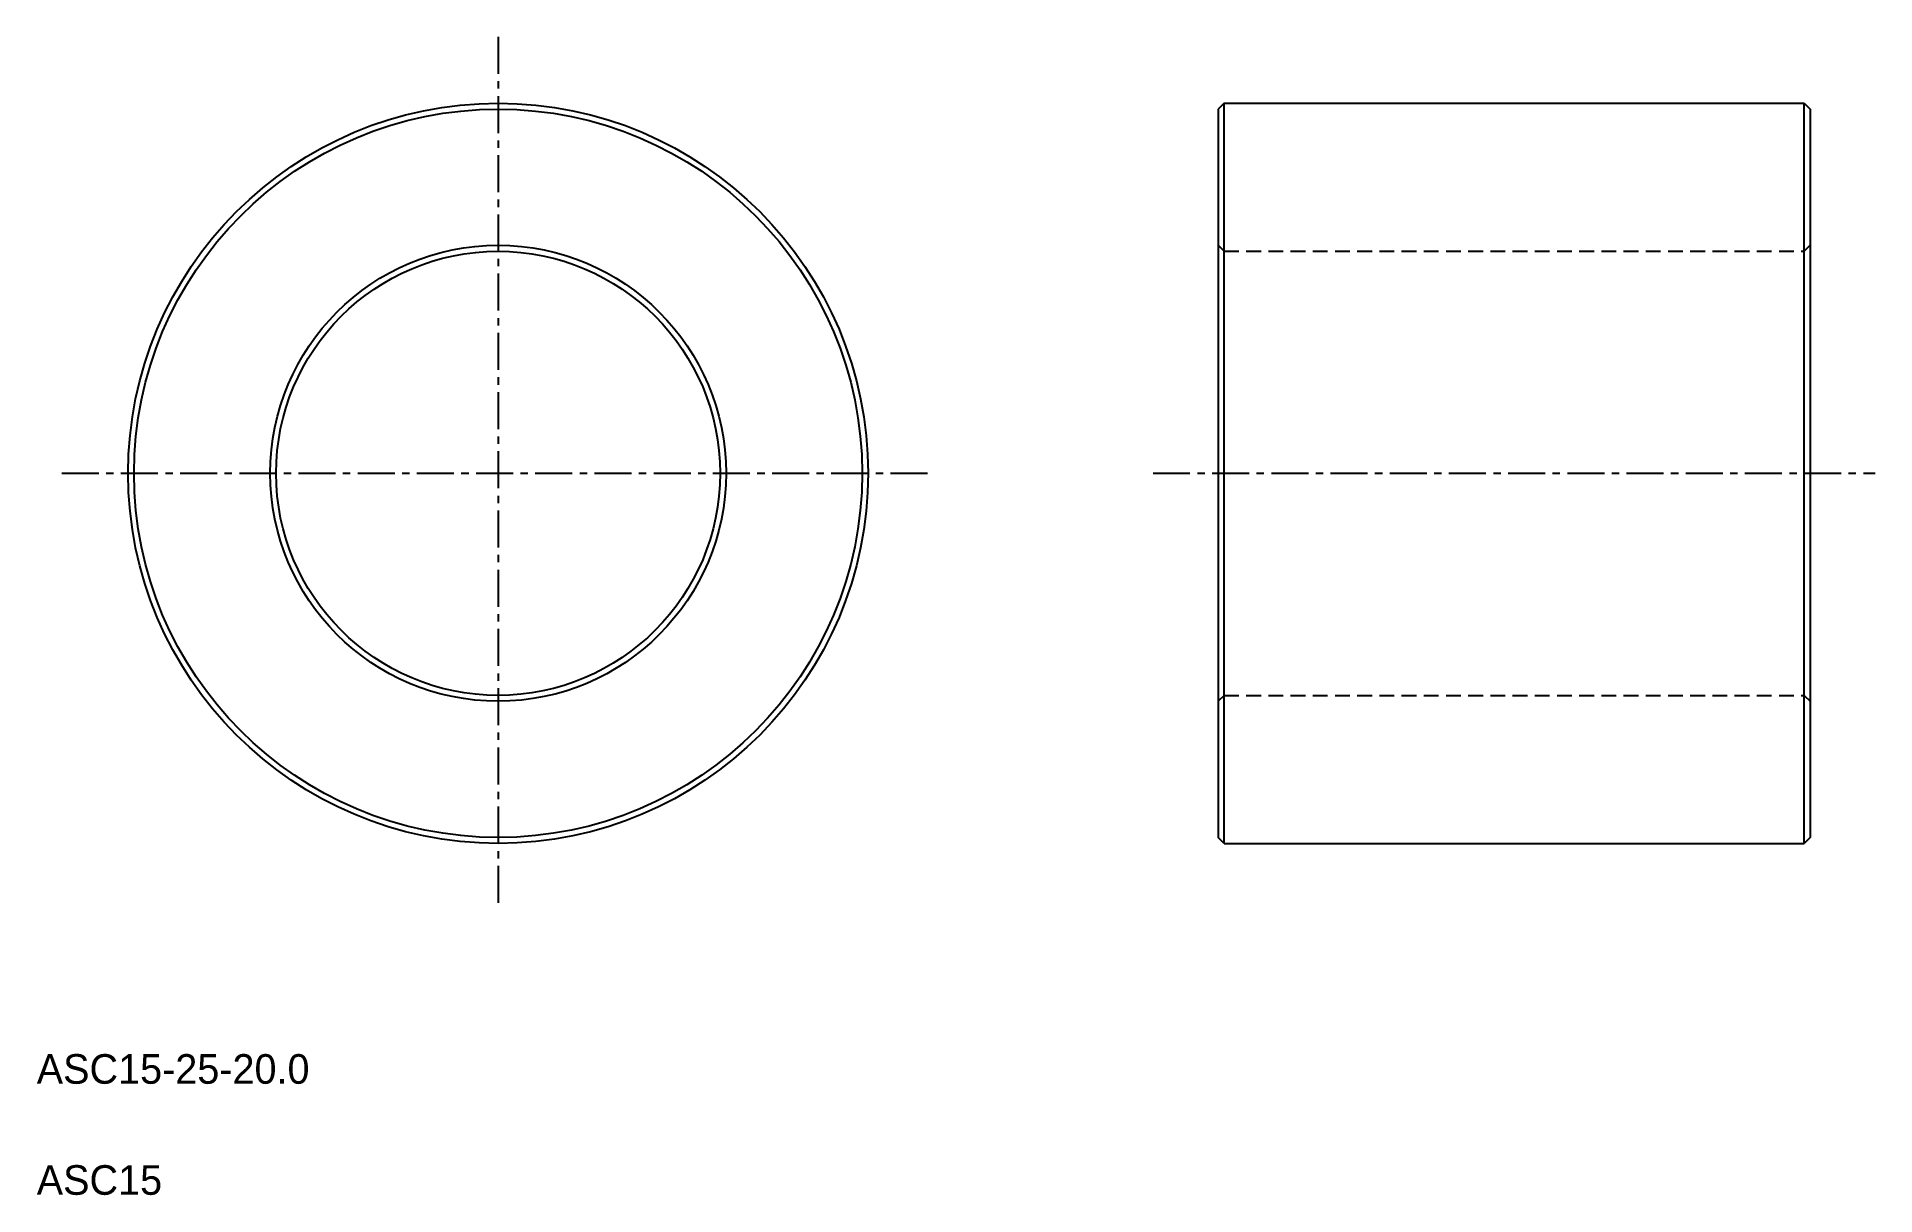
# Model space of a CAD drawing. Extents: x 6.1 to 68.2, y -2.1 to 37.1.
import ezdxf

# ---------------------------------------------------------------- set-up
doc = ezdxf.new("R2010")
doc.units = 0
doc.linetypes.add('CENTER', pattern=[2, 1.25, -0.25, 0.25, -0.25])
doc.linetypes.add('DASHED', pattern=[0.75, 0.5, -0.25])
doc.layers.get('0').update_dxf_attribs({"linetype": 'CONTINUOUS'})
doc.layers.add('CENTER', color=1, linetype='CENTER')

msp = doc.modelspace()

# ---------------------------------------------------------------- linework, layer by layer
at = {"color": 7, "linetype": 'CONTINUOUS'}
for p, q in [((46.216, 34.811), (46.016, 34.611)), ((46.216, 34.811), (65.816, 34.811)), ((46.216, 9.811), (46.216, 34.811)), ((65.816, 9.811), (65.816, 34.811)), ((65.816, 34.811), (66.016, 34.611)), ((46.016, 34.611), (46.016, 10.011)), ((66.016, 34.611), (66.016, 10.011)), ((46.216, 9.811), (46.016, 10.011)), ((66.016, 10.011), (65.816, 9.811)), ((46.216, 9.811), (65.816, 9.811))]:
    msp.add_line(p, q, dxfattribs=at)
at = {"color": 3, "linetype": 'DASHED'}
for p, q in [((46.216, 29.811), (46.016, 30.011)), ((65.816, 29.811), (66.016, 30.011)), ((46.216, 29.811), (65.816, 29.811)), ((46.216, 14.811), (46.016, 14.611)), ((46.216, 14.811), (65.816, 14.811)), ((65.816, 14.811), (66.016, 14.611))]:
    msp.add_line(p, q, dxfattribs=at)
for p, q in [((48.516, 14.811), (48.516, 14.811)), ((51.016, 14.811), (51.017, 14.811))]:
    msp.add_line(p, q)
at = {"color": 7, "linetype": 'CONTINUOUS'}
for radius in [12.5, 12.3, 7.7, 7.5]:
    msp.add_circle((21.691, 22.311), radius, dxfattribs=at)
at = {"layer": 'CENTER', "color": 1, "linetype": 'CENTER'}
for p, q in [((21.691, 37.054), (21.691, 7.568)), ((6.948, 22.311), (36.434, 22.311)), ((43.816, 22.311), (68.216, 22.311))]:
    msp.add_line(p, q, dxfattribs=at)

# ---------------------------------------------------------------- texts
for s, p in [('ASC15-25-20.0', (6.102, 1.693)), ('ASC15', (6.102, -2.057))]:
    msp.add_text(s, height=1).set_placement(p)

doc.saveas('drawing.dxf')
